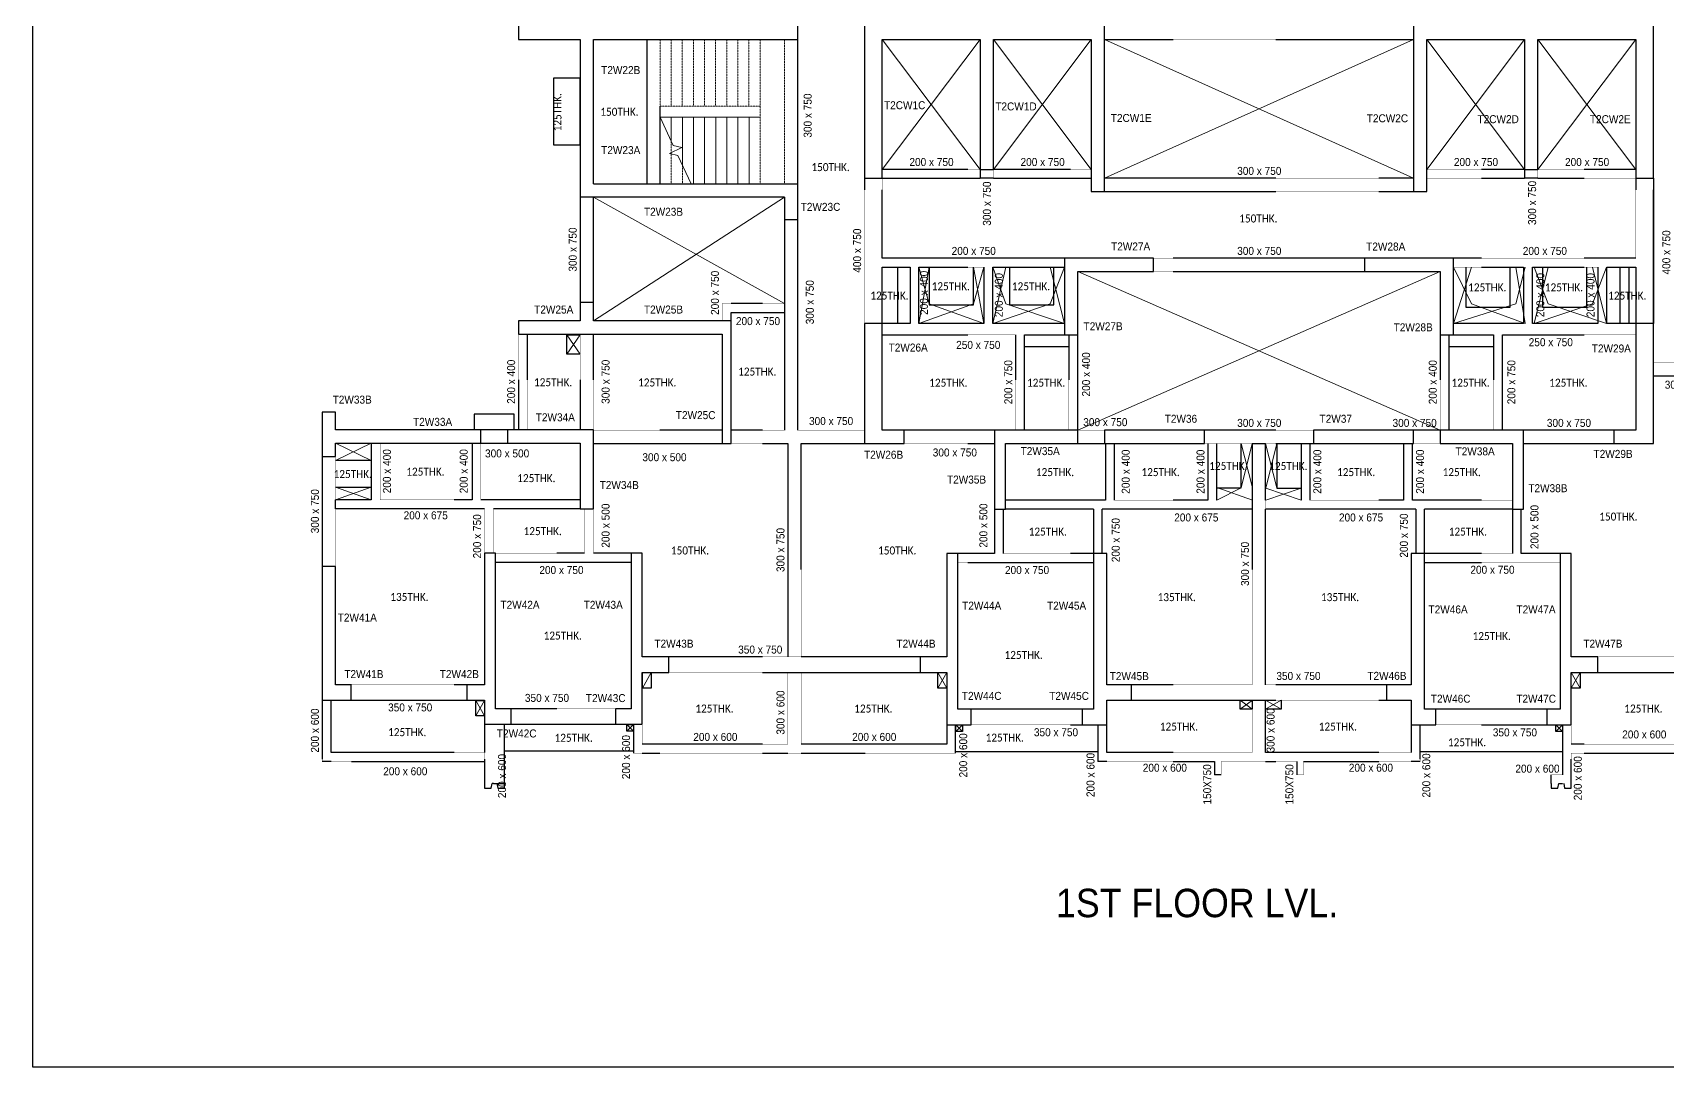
# Model space of a CAD drawing. Header units: millimetres. Extents: x -216021 to 149148, y -29455 to 8641.
# Drawn here: x -136820 to -100044, y -29455 to -6177 of the extents above; entities that cross this region are included whole.
import ezdxf

# ---------------------------------------------------------------- set-up
doc = ezdxf.new("R2010")
doc.units = ezdxf.units.MM
doc.header["$PDMODE"] = 35
doc.linetypes.add('DASHED2', pattern=[0.375, 0.25, -0.125])
doc.linetypes.add('GPL_Overhead', pattern=[4, 2.5, -1.5])
for name, color, linetype in [('BEAM', 3, 'DASHED2'), ('COL', 6, 'Continuous'), ('COVER', 2, 'Continuous'), ('CUTOUT', 9, 'Continuous'), ('SLAB NO', 3, 'Continuous')]:
    doc.layers.add(name, color=color, linetype=linetype)
for name, color, linetype, lineweight in [('BEAM SIZES', 3, 'Continuous', 0), ('Boundary', 40, 'Continuous', 30), ('G-ANNO-TEXT', 231, 'Continuous', 5), ('Origin', 40, 'Continuous', 30), ('S-COL-IDEN', 211, 'Continuous', 15), ('S-STRS', 31, 'Continuous', 15), ('S-STRS-MBND', 31, 'GPL_Overhead', 15)]:
    doc.layers.add(name, color=color, linetype=linetype, lineweight=lineweight)
doc.styles.add('Arial', font='arial.ttf', dxfattribs={"width": 0.9, "height": 180})
doc.styles.add('Calibri', font='calibri.ttf', dxfattribs={"width": 0.9, "height": 180})

msp = doc.modelspace()

# ---------------------------------------------------------------- linework, layer by layer
at = {"layer": 'BEAM'}
for p, q in [((-123005, -6328), (-123005, -9578)), ((-119605, -9578), (-119605, -6328)), ((-112705, -6328), (-105755, -6328)), ((-124505, -7349), (-124505, -8553)), ((-124205, -8553), (-124205, -7349)), ((-122705, -9578), (-122705, -7828)), ((-118105, -9453), (-118105, -12723)), ((-115505, -9253), (-117705, -9253)), ((-117705, -11253), (-117705, -9453)), ((-117704, -9453), (-115505, -9453)), ((-115505, -9253), (-115505, -9453)), ((-115505, -9253), (-115505, -9453)), ((-115205, -9453), (-115505, -9453)), ((-115205, -9453), (-115205, -9253)), ((-115205, -9453), (-115205, -9253)), ((-113005, -9253), (-115204, -9253)), ((-115204, -9453), (-113005, -9453)), ((-105755, -9453), (-112705, -9453)), ((-103255, -9253), (-105455, -9253)), ((-105455, -9453), (-103255, -9453)), ((-103255, -9253), (-103255, -9453)), ((-103255, -9253), (-103255, -9453)), ((-102955, -9453), (-103255, -9453)), ((-102955, -9453), (-102955, -9253)), ((-102955, -9453), (-102955, -9253)), ((-100755, -9253), (-102954, -9253)), ((-102954, -9453), (-100755, -9453)), ((-100755, -9453), (-100755, -11253)), ((-100355, -12723), (-100355, -9453)), ((-124505, -9878), (-124505, -12248)), ((-124205, -12248), (-124205, -9878)), ((-112704, -9753), (-105755, -9753)), ((-119905, -10378), (-119905, -12473)), ((-119605, -15123), (-119605, -10378)), ((-113605, -11253), (-117705, -11253)), ((-106855, -11253), (-111604, -11253)), ((-100755, -11253), (-104854, -11253)), ((-117705, -12723), (-117705, -11453)), ((-117705, -11453), (-117080, -11453)), ((-117080, -11453), (-117080, -12723)), ((-116880, -11453), (-115420, -11453)), ((-116880, -12723), (-116880, -11453)), ((-115420, -11453), (-115420, -12723)), ((-115220, -11453), (-113605, -11453)), ((-115220, -12723), (-115220, -11453)), ((-111605, -11553), (-106855, -11553)), ((-104855, -11453), (-103280, -11453)), ((-103280, -11453), (-103280, -12723)), ((-103080, -11453), (-101605, -11453)), ((-103080, -12723), (-103080, -11453)), ((-101605, -11453), (-101605, -12723)), ((-101405, -11453), (-100755, -11453)), ((-101405, -12723), (-101405, -11453)), ((-100755, -11453), (-100755, -12723)), ((-121305, -12273), (-121105, -12273)), ((-121305, -12273), (-121305, -12663)), ((-119905, -12273), (-121105, -12273)), ((-121105, -12663), (-121105, -12473)), ((-121105, -12473), (-119905, -12473)), ((-119905, -12273), (-119905, -12473)), ((-119905, -12473), (-119905, -15123)), ((-117080, -12723), (-117704, -12723)), ((-115420, -12723), (-116880, -12723)), ((-113605, -12723), (-115220, -12723)), ((-103280, -12723), (-104855, -12723)), ((-101605, -12723), (-103080, -12723)), ((-100755, -12723), (-101405, -12723)), ((-125890, -12963), (-125890, -15113)), ((-125690, -15113), (-125690, -12963)), ((-124505, -12963), (-124505, -15113)), ((-124205, -15113), (-124205, -12963)), ((-117705, -12973), (-114705, -12973)), ((-114705, -12973), (-114705, -15123)), ((-114505, -15123), (-114505, -12973)), ((-114505, -12973), (-113605, -12973)), ((-113505, -12973), (-113505, -12974)), ((-113505, -12974), (-113505, -13249)), ((-113305, -15123), (-113305, -12973)), ((-105155, -12973), (-105155, -15123)), ((-104955, -15123), (-104955, -12973)), ((-104855, -12973), (-103955, -12973)), ((-103955, -12973), (-103955, -15123)), ((-103755, -15123), (-103755, -12973)), ((-103755, -12973), (-100755, -12973)), ((-113505, -13249), (-113505, -15123)), ((-98855, -13598), (-100355, -13598)), ((-100355, -13898), (-98930, -13898)), ((-129205, -15413), (-129205, -16688)), ((-129005, -16688), (-129005, -15413)), ((-126935, -15413), (-126935, -16688)), ((-126135, -15113), (-126735, -15113)), ((-126735, -15413), (-126135, -15413)), ((-126735, -16688), (-126735, -15413)), ((-121305, -15123), (-124205, -15123)), ((-124205, -15423), (-121305, -15423)), ((-119905, -15123), (-121105, -15123)), ((-121104, -15423), (-119830, -15423)), ((-119830, -15423), (-119830, -20223)), ((-118105, -15123), (-119605, -15123)), ((-119530, -15423), (-118105, -15423)), ((-119530, -20223), (-119530, -15423)), ((-115180, -15123), (-117214, -15123)), ((-117214, -15423), (-115180, -15423)), ((-112705, -15123), (-113305, -15123)), ((-113305, -15423), (-112705, -15423)), ((-112680, -15423), (-112680, -16698)), ((-112480, -16698), (-112480, -15423)), ((-108005, -15123), (-110455, -15123)), ((-110455, -15423), (-108005, -15423)), ((-110380, -15423), (-110380, -16698)), ((-110180, -16698), (-110180, -15423)), ((-109380, -15423), (-109080, -15423)), ((-109380, -15423), (-109380, -16698)), ((-109080, -16698), (-109080, -15423)), ((-108280, -15423), (-108280, -16698)), ((-108080, -16698), (-108080, -15423)), ((-105980, -15423), (-105980, -16698)), ((-105780, -16698), (-105780, -15423)), ((-105155, -15123), (-105755, -15123)), ((-105755, -15423), (-105155, -15423)), ((-103280, -15423), (-101245, -15423)), ((-101245, -15123), (-103279, -15123)), ((-130305, -15713), (-130305, -18188)), ((-130005, -16688), (-130005, -15713)), ((-130005, -16888), (-130005, -16688)), ((-129205, -16688), (-130005, -16688)), ((-130005, -18188), (-130005, -16888)), ((-126935, -16688), (-129005, -16688)), ((-124505, -16688), (-126735, -16688)), ((-126655, -16888), (-126655, -17888)), ((-126455, -17888), (-126455, -16888)), ((-124405, -16888), (-124405, -17888)), ((-124205, -17888), (-124205, -16888)), ((-115180, -16898), (-115180, -17898)), ((-114980, -17898), (-114980, -16898)), ((-112680, -16698), (-114930, -16698)), ((-112955, -16898), (-112955, -17898)), ((-112755, -17898), (-112755, -16898)), ((-110380, -16698), (-112480, -16698)), ((-109380, -16698), (-109380, -16898)), ((-109380, -16898), (-109380, -20848)), ((-109080, -16898), (-109080, -16698)), ((-109080, -20848), (-109080, -16898)), ((-105980, -16698), (-108080, -16698)), ((-103530, -16698), (-105780, -16698)), ((-105705, -16898), (-105705, -17898)), ((-105505, -17898), (-105505, -16898)), ((-103530, -16898), (-103530, -17898)), ((-103330, -17898), (-103330, -16898)), ((-124405, -17888), (-126404, -17888)), ((-123355, -17888), (-124205, -17888)), ((-115180, -17898), (-116004, -17898)), ((-112955, -17898), (-114980, -17898)), ((-103530, -17898), (-105505, -17898)), ((-102455, -17898), (-103330, -17898)), ((-126405, -18088), (-123355, -18088)), ((-116005, -18098), (-112955, -18098)), ((-105505, -18098), (-102455, -18098)), ((-119830, -20223), (-122505, -20223)), ((-119530, -20223), (-119830, -20223)), ((-119530, -20223), (-119830, -20223)), ((-116855, -20223), (-119530, -20223)), ((-98930, -20223), (-101604, -20223)), ((-122505, -20573), (-116855, -20573)), ((-119830, -20573), (-119830, -22188)), ((-119530, -22188), (-119530, -20573)), ((-101605, -20573), (-95655, -20573)), ((-127055, -20848), (-129654, -20848)), ((-109380, -20848), (-112094, -20848)), ((-106365, -20848), (-109080, -20848)), ((-130305, -21198), (-130305, -22573)), ((-130105, -22373), (-130105, -21198)), ((-129655, -21198), (-127055, -21198)), ((-112095, -21198), (-106365, -21198)), ((-109380, -21198), (-109380, -21398)), ((-109080, -21398), (-109080, -21198)), ((-123705, -21388), (-126054, -21388)), ((-113205, -21398), (-115704, -21398)), ((-109380, -21398), (-109380, -22373)), ((-109080, -22373), (-109080, -21398)), ((-102755, -21398), (-105254, -21398)), ((-126655, -21738), (-126655, -22373)), ((-126054, -21738), (-123705, -21738)), ((-123305, -21738), (-123305, -22388)), ((-123105, -22188), (-123105, -21738)), ((-116255, -21748), (-116255, -22188)), ((-116055, -22388), (-116055, -21748)), ((-115704, -21748), (-113205, -21748)), ((-112855, -21748), (-112855, -22573)), ((-112655, -22373), (-112655, -21748)), ((-105805, -21748), (-105805, -22373)), ((-105605, -22573), (-105605, -21748)), ((-105254, -21748), (-102755, -21748)), ((-102405, -21748), (-102405, -22873)), ((-102205, -22188), (-102205, -21748)), ((-126655, -22373), (-130105, -22373)), ((-126655, -22373), (-126655, -22573)), ((-126655, -22373), (-126655, -23073)), ((-123105, -22388), (-123305, -22388)), ((-119830, -22188), (-123105, -22188)), ((-123105, -22388), (-119830, -22388)), ((-119530, -22388), (-119830, -22388)), ((-116255, -22188), (-119530, -22188)), ((-119530, -22388), (-116255, -22388)), ((-116055, -22388), (-116255, -22388)), ((-109380, -22373), (-112655, -22373)), ((-105805, -22373), (-109080, -22373)), ((-98930, -22188), (-102205, -22188)), ((-102205, -22388), (-98930, -22388)), ((-102205, -23073), (-102205, -22388)), ((-130105, -22573), (-130305, -22573)), ((-130105, -22573), (-126655, -22573)), ((-112655, -22573), (-112855, -22573)), ((-112655, -22573), (-110230, -22573)), ((-110230, -22573), (-110230, -22873)), ((-110080, -22573), (-109380, -22573)), ((-110080, -22873), (-110080, -22573)), ((-109080, -22573), (-109380, -22573)), ((-109080, -22573), (-108380, -22573)), ((-108380, -22573), (-108380, -22873)), ((-108230, -22573), (-105805, -22573)), ((-108230, -22873), (-108230, -22573)), ((-105605, -22573), (-105805, -22573)), ((-126455, -23073), (-126485, -23073)), ((-110080, -22873), (-110230, -22873)), ((-108230, -22873), (-108380, -22873)), ((-102655, -23073), (-102655, -22873)), ((-102405, -22873), (-102655, -22873)), ((-102485, -23073), (-102405, -23073)), ((-102375, -23073), (-102405, -23073))]:
    msp.add_line(p, q, dxfattribs=at)
at = {"layer": 'Boundary'}
msp.add_lwpolyline([(-136820, 8641), (-80821, 8641), (-80821, -29455), (-136820, -29455)], close=True, dxfattribs=at)
at = {"layer": 'COL', "lineweight": 25}
for p, q in [((-119605, -6328), (-119605, -5628)), ((-125890, -6028), (-125890, -6328)), ((-118105, -6028), (-118105, -9453)), ((-112705, -9753), (-112705, -6028)), ((-105755, -6028), (-105755, -9753)), ((-100355, -9453), (-100355, -6028)), ((-125890, -6328), (-124505, -6328)), ((-124505, -6328), (-124505, -9878)), ((-124205, -6328), (-119605, -6328)), ((-124205, -9578), (-124205, -6328)), ((-117705, -6328), (-115505, -6328)), ((-117705, -9453), (-117705, -6328)), ((-115505, -6328), (-115505, -9253)), ((-115205, -6328), (-113005, -6328)), ((-115205, -9253), (-115205, -6328)), ((-113005, -6328), (-113005, -9753)), ((-105455, -9753), (-105455, -6328)), ((-105455, -6328), (-103255, -6328)), ((-103255, -6328), (-103255, -9253)), ((-102955, -9253), (-102955, -6328)), ((-102955, -6328), (-100755, -6328)), ((-100755, -6328), (-100755, -9453)), ((-118105, -9453), (-117705, -9453)), ((-115505, -9253), (-115205, -9253)), ((-103255, -9253), (-102955, -9253)), ((-100755, -9453), (-100355, -9453)), ((-119905, -9878), (-124505, -9878)), ((-124205, -9578), (-119605, -9578)), ((-119905, -9878), (-119905, -10378)), ((-119605, -9878), (-119605, -9578)), ((-119605, -10378), (-119605, -9878)), ((-113005, -9753), (-112705, -9753)), ((-105755, -9753), (-105455, -9753)), ((-119905, -10378), (-119605, -10378)), ((-113605, -11253), (-113605, -12973)), ((-111605, -11253), (-113605, -11253)), ((-111605, -11553), (-111605, -11253)), ((-104855, -11253), (-106855, -11253)), ((-106855, -11253), (-106855, -11553)), ((-104855, -12973), (-104855, -11253)), ((-113305, -12973), (-113305, -11553)), ((-113305, -11553), (-111605, -11553)), ((-106855, -11553), (-105155, -11553)), ((-105155, -11553), (-105155, -12973)), ((-124205, -12248), (-124505, -12248)), ((-124505, -12248), (-124505, -12663)), ((-124205, -12663), (-124205, -12248)), ((-124505, -12663), (-125890, -12663)), ((-125890, -12663), (-125890, -12963)), ((-121105, -12663), (-124205, -12663)), ((-121105, -15423), (-121105, -12663)), ((-117705, -12723), (-118105, -12723)), ((-118105, -12723), (-118105, -15423)), ((-117705, -15123), (-117705, -12723)), ((-100355, -12723), (-100755, -12723)), ((-100755, -12723), (-100755, -15123)), ((-100355, -15423), (-100355, -12723)), ((-125890, -12963), (-121305, -12963)), ((-121305, -12963), (-121305, -15423)), ((-113605, -12973), (-113305, -12973)), ((-105155, -12973), (-104855, -12973)), ((-130005, -14713), (-130305, -14713)), ((-130305, -14713), (-130305, -15713)), ((-130005, -15113), (-130005, -14713)), ((-126735, -15113), (-130005, -15113)), ((-130005, -15413), (-126735, -15413)), ((-130005, -15713), (-130005, -15413)), ((-126735, -15413), (-126735, -15113)), ((-124205, -15113), (-126135, -15113)), ((-126135, -15113), (-126135, -15413)), ((-126135, -15413), (-124505, -15413)), ((-124505, -15413), (-124505, -16888)), ((-124205, -16888), (-124205, -15113)), ((-121305, -15423), (-121105, -15423)), ((-118105, -15423), (-117215, -15423)), ((-117215, -15123), (-117705, -15123)), ((-117215, -15423), (-117215, -15123)), ((-113305, -15123), (-115180, -15123)), ((-115180, -15123), (-115180, -16898)), ((-114930, -15423), (-113305, -15423)), ((-114930, -16898), (-114930, -15423)), ((-113305, -15423), (-113305, -15123)), ((-110455, -15123), (-112705, -15123)), ((-112705, -15123), (-112705, -15423)), ((-112705, -15423), (-110455, -15423)), ((-110455, -15423), (-110455, -15123)), ((-105755, -15123), (-108005, -15123)), ((-108005, -15123), (-108005, -15423)), ((-108005, -15423), (-105755, -15423)), ((-105755, -15423), (-105755, -15123)), ((-103280, -15123), (-105155, -15123)), ((-105155, -15123), (-105155, -15423)), ((-105155, -15423), (-103530, -15423)), ((-103530, -15423), (-103530, -16898)), ((-103280, -16898), (-103280, -15123)), ((-100755, -15123), (-101245, -15123)), ((-101245, -15123), (-101245, -15423)), ((-101245, -15423), (-100355, -15423)), ((-130305, -15713), (-130005, -15713)), ((-124505, -16888), (-124205, -16888)), ((-115180, -16898), (-114930, -16898)), ((-103530, -16898), (-103280, -16898)), ((-126405, -17888), (-126655, -17888)), ((-126655, -17888), (-126655, -20848)), ((-126405, -21388), (-126405, -17888)), ((-123355, -17888), (-123355, -21388)), ((-123105, -17888), (-123355, -17888)), ((-123105, -20223), (-123105, -17888)), ((-116005, -17898), (-116255, -17898)), ((-116255, -17898), (-116255, -20223)), ((-116005, -21398), (-116005, -17898)), ((-112655, -17898), (-112955, -17898)), ((-112955, -17898), (-112955, -21398)), ((-112655, -20848), (-112655, -17898)), ((-105505, -17898), (-105805, -17898)), ((-105805, -17898), (-105805, -20848)), ((-105505, -21398), (-105505, -17898)), ((-102205, -17898), (-102455, -17898)), ((-102455, -17898), (-102455, -21398)), ((-102205, -20223), (-102205, -17898)), ((-130305, -18188), (-130305, -21198)), ((-130005, -18188), (-130305, -18188)), ((-130005, -20848), (-130005, -18188)), ((-122505, -20223), (-123105, -20223)), ((-122505, -20573), (-122505, -20223)), ((-116255, -20223), (-116855, -20223)), ((-116855, -20223), (-116855, -20573)), ((-101605, -20223), (-102205, -20223)), ((-101605, -20573), (-101605, -20223)), ((-123105, -20573), (-122505, -20573)), ((-123105, -21738), (-123105, -20573)), ((-116855, -20573), (-116255, -20573)), ((-116255, -20573), (-116255, -21748)), ((-102205, -21748), (-102205, -20573)), ((-102205, -20573), (-101605, -20573)), ((-129655, -20848), (-130005, -20848)), ((-129655, -21198), (-129655, -20848)), ((-126655, -20848), (-127055, -20848)), ((-127055, -20848), (-127055, -21198)), ((-112095, -20848), (-112655, -20848)), ((-112095, -21198), (-112095, -20848)), ((-105805, -20848), (-106365, -20848)), ((-106365, -20848), (-106365, -21198)), ((-130305, -21198), (-129655, -21198)), ((-127055, -21198), (-126655, -21198)), ((-126655, -21198), (-126655, -21738)), ((-112655, -21748), (-112655, -21198)), ((-112655, -21198), (-112095, -21198)), ((-106365, -21198), (-105805, -21198)), ((-105805, -21198), (-105805, -21748)), ((-126055, -21388), (-126405, -21388)), ((-126055, -21738), (-126055, -21388)), ((-123355, -21388), (-123705, -21388)), ((-123705, -21388), (-123705, -21738)), ((-115705, -21398), (-116005, -21398)), ((-115705, -21748), (-115705, -21398)), ((-112955, -21398), (-113205, -21398)), ((-113205, -21398), (-113205, -21748)), ((-105255, -21398), (-105505, -21398)), ((-105255, -21748), (-105255, -21398)), ((-102455, -21398), (-102755, -21398)), ((-102755, -21398), (-102755, -21748)), ((-126655, -21738), (-126055, -21738)), ((-123705, -21738), (-123105, -21738)), ((-116255, -21748), (-115705, -21748)), ((-113205, -21748), (-112655, -21748)), ((-105805, -21748), (-105255, -21748)), ((-102755, -21748), (-102205, -21748))]:
    msp.add_line(p, q, dxfattribs=at)
at = {"layer": 'COVER'}
for p, q in [((-124505, -7203), (-125105, -7203)), ((-125105, -7203), (-125105, -8703)), ((-124505, -7203), (-125105, -7203)), ((-125105, -7203), (-125105, -8703)), ((-124505, -8703), (-124505, -7203)), ((-125105, -8703), (-124505, -8703)), ((-125105, -8703), (-124505, -8703)), ((-115205, -9453), (-115505, -9453)), ((-102955, -9453), (-103255, -9453)), ((-100355, -9453), (-100355, -12723)), ((-124205, -9578), (-124205, -9578)), ((-124205, -9578), (-123005, -9578)), ((-117355, -12723), (-117355, -11453)), ((-116650, -11453), (-116650, -12303)), ((-115650, -12303), (-115650, -11453)), ((-114845, -11453), (-114845, -12303)), ((-113845, -12303), (-113845, -11453)), ((-104580, -11453), (-104580, -12353)), ((-103580, -12353), (-103580, -11453)), ((-102855, -11453), (-102855, -12353)), ((-101855, -12353), (-101855, -11453)), ((-101105, -11453), (-101105, -11453)), ((-101105, -11453), (-100909, -11453)), ((-101105, -12723), (-101105, -11453)), ((-100909, -11453), (-100909, -12723)), ((-116650, -12303), (-115650, -12303)), ((-114845, -12303), (-113845, -12303)), ((-104580, -12353), (-103580, -12353)), ((-102855, -12353), (-101855, -12353)), ((-124804, -13413), (-124804, -12973)), ((-124804, -12973), (-124505, -12973)), ((-114504, -13249), (-114504, -12974)), ((-114504, -12974), (-113505, -12974)), ((-104954, -13248), (-104954, -12973)), ((-104954, -12973), (-103955, -12973)), ((-124505, -13413), (-124804, -13413)), ((-113505, -13249), (-114504, -13249)), ((-103955, -13248), (-104954, -13248)), ((-125985, -14763), (-126885, -14763)), ((-126885, -14763), (-126885, -15113)), ((-125985, -15113), (-125985, -14763)), ((-109629, -16418), (-109629, -15423)), ((-108830, -15423), (-108830, -15923)), ((-129205, -15803), (-130005, -15803)), ((-108830, -15923), (-108829, -15923)), ((-108829, -15923), (-108829, -16423)), ((-130005, -16403), (-129205, -16403)), ((-110180, -16418), (-109629, -16418)), ((-108829, -16423), (-108280, -16423)), ((-126655, -16888), (-130005, -16888)), ((-124505, -16888), (-126455, -16888)), ((-112955, -16898), (-114930, -16898)), ((-109380, -16898), (-112755, -16898)), ((-105705, -16898), (-109080, -16898)), ((-103530, -16898), (-105505, -16898)), ((-123104, -20923), (-123104, -20573)), ((-122904, -20573), (-122904, -20923)), ((-116454, -20923), (-116454, -20573)), ((-116454, -20573), (-116255, -20573)), ((-102204, -20922), (-102204, -20573)), ((-102004, -20573), (-102004, -20922)), ((-122904, -20923), (-123104, -20923)), ((-116255, -20923), (-116454, -20923)), ((-102004, -20922), (-102204, -20922)), ((-126854, -21546), (-126854, -21201)), ((-126854, -21201), (-126655, -21201)), ((-109655, -21398), (-109655, -21198)), ((-108728, -21198), (-108728, -21398)), ((-126655, -21546), (-126854, -21546)), ((-109380, -21398), (-109655, -21398)), ((-108728, -21398), (-109080, -21398)), ((-126205, -23073), (-126205, -21738)), ((-123453, -21889), (-123453, -21739)), ((-123453, -21739), (-123305, -21739)), ((-123305, -21889), (-123453, -21889)), ((-116054, -21899), (-116054, -21749)), ((-116054, -21749), (-115904, -21749)), ((-115904, -21899), (-116054, -21899)), ((-115904, -21749), (-115904, -21899)), ((-102554, -21898), (-102554, -21748)), ((-102554, -21748), (-102405, -21748)), ((-102405, -21898), (-102554, -21898)), ((-126205, -22338), (-123305, -22338)), ((-116055, -22348), (-112855, -22348)), ((-105605, -22348), (-102405, -22348)), ((-126655, -23073), (-126655, -23173)), ((-126505, -23173), (-126485, -23073)), ((-126455, -23073), (-126205, -23073)), ((-126375, -23073), (-126355, -23173)), ((-126205, -23173), (-126205, -23073)), ((-102655, -23073), (-102655, -23173)), ((-102505, -23173), (-102485, -23073)), ((-102375, -23073), (-102355, -23173)), ((-102205, -23173), (-102205, -23073)), ((-126655, -23173), (-126505, -23173)), ((-126355, -23173), (-126205, -23173)), ((-102655, -23173), (-102505, -23173)), ((-102355, -23173), (-102205, -23173))]:
    msp.add_line(p, q, dxfattribs=at)
at = {"layer": 'CUTOUT', "lineweight": 5}
for p, q in [((-117705, -6328), (-115505, -9253)), ((-117705, -9253), (-115505, -6328)), ((-115205, -6328), (-113005, -9253)), ((-115205, -9253), (-113005, -6328)), ((-112705, -6328), (-105755, -9453)), ((-105755, -6328), (-112705, -9453)), ((-105455, -6328), (-103255, -9253)), ((-105455, -9253), (-103255, -6328)), ((-102955, -6328), (-100755, -9253)), ((-102955, -9253), (-100755, -6328)), ((-124205, -9878), (-119905, -12273)), ((-119905, -9878), (-124205, -12663)), ((-116650, -12278), (-116880, -11453)), ((-116650, -11453), (-116880, -12723)), ((-115650, -11453), (-115420, -12723)), ((-115420, -11453), (-115650, -12278)), ((-114925, -12278), (-115220, -11453)), ((-114925, -11453), (-115220, -12723)), ((-113925, -12278), (-113605, -11453)), ((-113925, -11453), (-113605, -12723)), ((-113305, -11553), (-105155, -15123)), ((-105155, -11553), (-113305, -15123)), ((-104450, -12278), (-104855, -11453)), ((-104450, -11453), (-104855, -12723)), ((-103240, -12723), (-103450, -11453)), ((-103240, -11453), (-103450, -12278)), ((-103040, -11453), (-102725, -12278)), ((-102725, -11453), (-103040, -12723)), ((-101725, -12278), (-101410, -11453)), ((-101725, -11453), (-101410, -12723)), ((-115650, -12278), (-116880, -12723)), ((-116650, -12278), (-115420, -12723)), ((-113925, -12278), (-115220, -12723)), ((-114925, -12278), (-113605, -12723)), ((-104855, -12723), (-103450, -12278)), ((-104450, -12278), (-103240, -12723)), ((-103040, -12723), (-101725, -12278)), ((-102725, -12278), (-101410, -12723)), ((-124804, -13413), (-124505, -12973)), ((-124804, -12973), (-124505, -13413)), ((-130005, -15803), (-129205, -15413)), ((-129205, -15803), (-130005, -15413)), ((-109630, -15423), (-109379, -16418)), ((-109629, -16418), (-109380, -15423)), ((-108830, -16418), (-109080, -15423)), ((-108830, -15423), (-109079, -16423)), ((-130005, -16403), (-129205, -16688)), ((-129205, -16403), (-130005, -16688)), ((-110180, -16413), (-109379, -16693)), ((-109629, -16418), (-110179, -16693)), ((-108279, -16698), (-109079, -16423)), ((-108279, -16423), (-109079, -16698)), ((-122904, -20573), (-123104, -20923)), ((-116255, -20923), (-116454, -20573)), ((-116255, -20573), (-116454, -20923)), ((-102004, -20922), (-102204, -20573)), ((-102204, -20922), (-102004, -20573)), ((-126655, -21546), (-126854, -21201)), ((-126854, -21546), (-126655, -21201)), ((-109380, -21398), (-109655, -21198)), ((-109379, -21198), (-109655, -21398)), ((-108728, -21398), (-109080, -21198)), ((-109080, -21398), (-108728, -21198)), ((-123305, -21889), (-123453, -21739)), ((-123305, -21739), (-123453, -21889)), ((-116054, -21899), (-115904, -21749)), ((-116054, -21749), (-115904, -21899)), ((-102405, -21898), (-102554, -21748)), ((-102405, -21748), (-102554, -21898))]:
    msp.add_line(p, q, dxfattribs=at)
at = {"layer": 'Origin'}
msp.add_point((-105455, -6328), dxfattribs=at)
at = {"layer": 'S-STRS'}
for p, q in [((-122454, -8078), (-122704, -8078)), ((-122204, -8078), (-122454, -8078)), ((-122454, -8614), (-122454, -8078)), ((-121954, -8078), (-122204, -8078)), ((-122204, -9150), (-122204, -8078)), ((-121704, -8078), (-121954, -8078)), ((-121954, -9578), (-121954, -8078)), ((-121454, -8078), (-121704, -8078)), ((-121704, -9578), (-121704, -8078)), ((-121204, -8078), (-121454, -8078)), ((-121454, -9578), (-121454, -8078)), ((-120954, -8078), (-121204, -8078)), ((-121204, -9578), (-121204, -8078)), ((-120704, -8078), (-120954, -8078)), ((-120954, -9578), (-120954, -8078)), ((-120454, -8078), (-120704, -8078)), ((-120704, -9578), (-120704, -8078)), ((-122454, -8904), (-122454, -8874))]:
    msp.add_line(p, q, dxfattribs=at)
at = {"layer": 'S-STRS', "linetype": 'GPL_Overhead'}
for p, q in [((-122454, -8614), (-122454, -8078)), ((-122204, -9150), (-122204, -8078)), ((-121954, -9578), (-121954, -8078)), ((-121704, -9578), (-121704, -8078)), ((-121454, -9578), (-121454, -8078)), ((-121204, -9578), (-121204, -8078)), ((-120954, -9578), (-120954, -8078)), ((-120704, -9578), (-120704, -8078)), ((-122454, -8904), (-122454, -8874))]:
    msp.add_line(p, q, dxfattribs=at)
at = {"layer": 'S-STRS-MBND'}
for p, q in [((-122705, -6328), (-122705, -7828)), ((-122705, -6328), (-120455, -6328)), ((-122705, -6328), (-122705, -7828)), ((-122455, -6328), (-122455, -7828)), ((-122455, -6328), (-122455, -7828)), ((-122205, -6328), (-122205, -7828)), ((-122205, -6328), (-122205, -7828)), ((-121955, -6328), (-121955, -7828)), ((-121955, -6328), (-121955, -7828)), ((-121705, -6328), (-121705, -7828)), ((-121705, -6328), (-121705, -7828)), ((-121455, -6328), (-121455, -7828)), ((-121455, -6328), (-121455, -7828)), ((-121205, -6328), (-121205, -7828)), ((-121205, -6328), (-121205, -7828)), ((-120955, -6328), (-120955, -7828)), ((-120955, -6328), (-120955, -7828)), ((-120705, -6328), (-120705, -7828)), ((-120705, -6328), (-120705, -7828)), ((-119905, -6328), (-120455, -6328)), ((-120455, -6328), (-120455, -7828)), ((-120455, -6328), (-120455, -7828)), ((-119905, -9578), (-119905, -6328)), ((-122705, -7828), (-120455, -7828)), ((-122704, -9578), (-122704, -8078)), ((-120455, -7828), (-120455, -9578)), ((-122454, -8874), (-122454, -8614)), ((-122454, -8874), (-122454, -8614)), ((-122454, -9578), (-122454, -8904)), ((-122454, -9578), (-122454, -8904)), ((-122204, -9578), (-122204, -9150)), ((-122204, -9578), (-122204, -9150)), ((-120455, -9578), (-119905, -9578))]:
    msp.add_line(p, q, dxfattribs=at)
at = {"layer": 'S-STRS-MBND', "linetype": 'Continuous'}
for p, q in [((-122704, -8078), (-122408, -8714)), ((-122213, -8762), (-122496, -8894)), ((-122408, -8714), (-122213, -8762)), ((-122496, -8894), (-122302, -8941)), ((-122302, -8941), (-122005, -9578))]:
    msp.add_line(p, q, dxfattribs=at)

# ---------------------------------------------------------------- texts
at = {"layer": 'BEAM SIZES', "lineweight": 5, "char_height": 180, "attachment_point": 1, "rotation": 90, "style": 'Arial'}
for s, insert, width in [('300 x 750', (-119474, -8539), 1176.08), ('300 x 750', (-115442, -10520), 1176.08), ('300 x 750', (-103175, -10504), 1176.08), ('300 x 750', (-124761, -11553), 1176.08), ('400 x 750', (-118361, -11578), 1176.08), ('400 x 750', (-100156, -11618), 1176.08), ('200 x 750', (-121561, -12527), 1176.08), ('300 x 750', (-119426, -12738), 1176.08), ('200 x 400', (-116859, -12527), 1176.08), ('200 x 400', (-115174, -12578), 1176.08), ('200 x 400', (-102991, -12578), 1176.08), ('200 x 400', (-101861, -12578), 1176.08), ('200 x 400', (-126146, -14528), 1176.08), ('300 x 750', (-124021, -14528), 1176.08), ('200 x 750', (-114961, -14538), 1176.08), ('200 x 400', (-113211, -14362), 1176.08), ('200 x 400', (-105411, -14538), 1176.08), ('200 x 750', (-103642, -14538), 1176.08), ('200 x 400', (-128941, -16541), 1176.08), ('200 x 400', (-127213, -16541), 1176.08), ('200 x 400', (-112319, -16551), 1176.08), ('200 x 400', (-110636, -16551), 1176.08), ('200 x 400', (-108008, -16551), 1176.08), ('200 x 400', (-105697, -16551), 1176.08), ('300 x 750', (-130561, -17441), 1176.08), ('200 x 500', (-124021, -17765), 1176.08), ('200 x 500', (-115521, -17763), 1176.08), ('200 x 500', (-103122, -17796), 1176.08), ('200 x 750', (-126911, -18006), 1176.08), ('200 x 750', (-112544, -18091), 1176.08), ('200 x 750', (-106061, -17988), 1176.08), ('300 x 750', (-120086, -18313), 1176.08), ('300 x 750', (-109636, -18626), 1176.08), ('300 x 600', (-120086, -21971), 1176.08), ('200 x 600', (-130561, -22376), 1176.08), ('300 x 600', (-109059, -22372), 1176.08), ('200 x 600', (-123561, -22973), 1176.08), ('200 x 600', (-115975, -22934), 1176.08), ('200 x 600', (-126351, -23399), 1176.08), ('200 x 600', (-113111, -23375), 1176.08), ('200 x 600', (-105556, -23386), 1176.08), ('150X750', (-110486, -23543), 1089.49), ('150X750', (-108636, -23543), 1089.49), ('200 x 600', (-102148, -23449), 1176.08)]:
    msp.add_mtext(s, dxfattribs=dict(at, insert=insert, width=width))
at = {"layer": 'BEAM SIZES', "lineweight": 5, "char_height": 180, "width": 1176.08, "attachment_point": 1, "style": 'Arial'}
for s, insert in [('200 x 750', (-117095, -8997)), ('200 x 750', (-114595, -8997)), ('300 x 750', (-109720, -9197)), ('200 x 750', (-104845, -8997)), ('200 x 750', (-102345, -8997)), ('200 x 750', (-116145, -10997)), ('300 x 750', (-109720, -10997)), ('200 x 750', (-103295, -10997)), ('200 x 750', (-120999, -12576)), ('250 x 750', (-116043, -13112)), ('250 x 750', (-103162, -13051)), ('300 x 750', (-100101, -14007)), ('300 x 750', (-119354, -14825)), ('300 x 750', (-113184, -14850)), ('300 x 750', (-109720, -14867)), ('300 x 750', (-106225, -14867)), ('300 x 750', (-102753, -14867)), ('300 x 500', (-126643, -15553)), ('300 x 500', (-123103, -15639)), ('300 x 750', (-116570, -15532)), ('200 x 675', (-128475, -16946)), ('200 x 675', (-111137, -16994)), ('200 x 675', (-107431, -16994)), ('200 x 750', (-125421, -18177)), ('200 x 750', (-114945, -18177)), ('200 x 750', (-104474, -18171)), ('350 x 750', (-120948, -19967)), ('350 x 750', (-108839, -20560)), ('350 x 750', (-128824, -21268)), ('350 x 750', (-125746, -21054)), ('200 x 600', (-121958, -21932)), ('200 x 600', (-118383, -21932)), ('350 x 750', (-114294, -21827)), ('350 x 750', (-103969, -21830)), ('200 x 600', (-101058, -21876)), ('200 x 600', (-128934, -22705)), ('200 x 600', (-111845, -22625)), ('200 x 600', (-107209, -22625)), ('200 x 600', (-103462, -22646))]:
    msp.add_mtext(s, dxfattribs=dict(at, insert=insert))
at = {"layer": 'G-ANNO-TEXT', "lineweight": 5, "insert": (-113798, -25438), "char_height": 640, "width": 14123.93, "attachment_point": 1, "style": 'Arial'}
msp.add_mtext('1ST FLOOR LVL.', dxfattribs=at)
at = {"layer": 'S-COL-IDEN', "lineweight": 5, "char_height": 180, "attachment_point": 1, "style": 'Arial'}
for s, insert, width in [('T2W22B', (-124030, -6928), 1075.06), ('T2CW1C', (-117667, -7719), 1132.78), ('T2CW1D', (-115163, -7746), 1132.78), ('T2CW1E', (-112564, -8006), 1118.35), ('T2CW2C', (-106805, -8013), 1132.78), ('T2CW2D', (-104314, -8033), 1132.78), ('T2CW2E', (-101785, -8033), 1118.35), ('T2W23A', (-124030, -8729), 1075.06), ('T2W23B', (-123068, -10116), 1075.06), ('T2W23C', (-119541, -10006), 1089.49), ('T2W27A', (-112558, -10897), 1075.06), ('T2W28A', (-106818, -10899), 1075.06), ('T2W25A', (-125537, -12316), 1075.06), ('T2W25B', (-123068, -12316), 1075.06), ('T2W27B', (-113177, -12693), 1075.06), ('T2W28B', (-106201, -12717), 1075.06), ('T2W26A', (-117563, -13172), 1075.06), ('T2W29A', (-101743, -13192), 1075.06), ('T2W33B', (-130072, -14343), 1075.06), ('T2W25C', (-122351, -14692), 1089.49), ('T2W33A', (-128263, -14843), 1075.06), ('T2W34A', (-125502, -14741), 1075.06), ('T2W36', (-111351, -14774), 894.68), ('T2W37', (-107867, -14774), 894.68), ('T2W26B', (-118116, -15583), 1075.06), ('T2W35A', (-114593, -15501), 1075.06), ('T2W38A', (-104807, -15507), 1075.06), ('T2W29B', (-101703, -15564), 1075.06), ('T2W35B', (-116250, -16142), 1075.06), ('T2W34B', (-124064, -16265), 1075.06), ('T2W38B', (-103170, -16336), 1075.06), ('T2W42A', (-126296, -18960), 1075.06), ('T2W43A', (-124424, -18960), 1075.06), ('T2W44A', (-115909, -18979), 1075.06), ('T2W45A', (-113999, -18979), 1075.06), ('T2W46A', (-105416, -19064), 1075.06), ('T2W47A', (-103437, -19064), 1075.06), ('T2W41A', (-129957, -19247), 1075.06), ('T2W43B', (-122833, -19834), 1075.06), ('T2W44B', (-117387, -19834), 1075.06), ('T2W47B', (-101933, -19834), 1075.06), ('T2W41B', (-129809, -20518), 1075.06), ('T2W42B', (-127662, -20518), 1075.06), ('T2W45B', (-112589, -20564), 1075.06), ('T2W46B', (-106792, -20558), 1075.06), ('T2W43C', (-124374, -21058), 1089.49), ('T2W44C', (-115915, -21009), 1089.49), ('T2W45C', (-113949, -21009), 1089.49), ('T2W46C', (-105363, -21072), 1089.49), ('T2W47C', (-103441, -21072), 1089.49), ('T2W42C', (-126377, -21854), 1089.49)]:
    msp.add_mtext(s, dxfattribs=dict(at, insert=insert, width=width))
at = {"layer": 'SLAB NO', "lineweight": 5, "insert": (-125104, -8397), "char_height": 180, "width": 1060.63, "attachment_point": 1, "rotation": 90, "style": 'Calibri'}
msp.add_mtext('125THK.', dxfattribs=at)
at = {"layer": 'SLAB NO', "lineweight": 5, "char_height": 180, "width": 1060.63, "attachment_point": 1, "style": 'Calibri'}
for s, insert in [('150THK.', (-124049, -7867)), ('150THK.', (-119299, -9112)), ('150THK.', (-109674, -10267)), ('125THK.', (-117974, -12002)), ('125THK.', (-116594, -11792)), ('125THK.', (-114789, -11792)), ('125THK.', (-104524, -11817)), ('125THK.', (-102799, -11817)), ('125THK.', (-101374, -12002)), ('125THK.', (-125541, -13952)), ('125THK.', (-123199, -13957)), ('125THK.', (-120949, -13712)), ('125THK.', (-116649, -13962)), ('125THK.', (-114449, -13962)), ('125THK.', (-104899, -13962)), ('125THK.', (-102699, -13962)), ('125THK.', (-130049, -16017)), ('125THK.', (-128414, -15964)), ('125THK.', (-125918, -16110)), ('125THK.', (-114249, -15974)), ('125THK.', (-111874, -15974)), ('125THK.', (-110349, -15834)), ('125THK.', (-108999, -15837)), ('125THK.', (-107474, -15974)), ('125THK.', (-105099, -15974)), ('150THK.', (-101574, -16974)), ('125THK.', (-125776, -17302)), ('125THK.', (-114411, -17312)), ('125THK.', (-104961, -17312)), ('150THK.', (-122461, -17737)), ('150THK.', (-117799, -17737)), ('135THK.', (-128774, -18782)), ('135THK.', (-111511, -18787)), ('135THK.', (-107836, -18787)), ('125THK.', (-125324, -19652)), ('125THK.', (-104424, -19662)), ('125THK.', (-114955, -20087)), ('125THK.', (-121911, -21294)), ('125THK.', (-118336, -21294)), ('125THK.', (-101011, -21294)), ('125THK.', (-111461, -21699)), ('125THK.', (-107886, -21699)), ('125THK.', (-128824, -21825)), ('125THK.', (-125079, -21952)), ('125THK.', (-115380, -21947)), ('125THK.', (-104979, -22052))]:
    msp.add_mtext(s, dxfattribs=dict(at, insert=insert))

doc.saveas('drawing.dxf')
